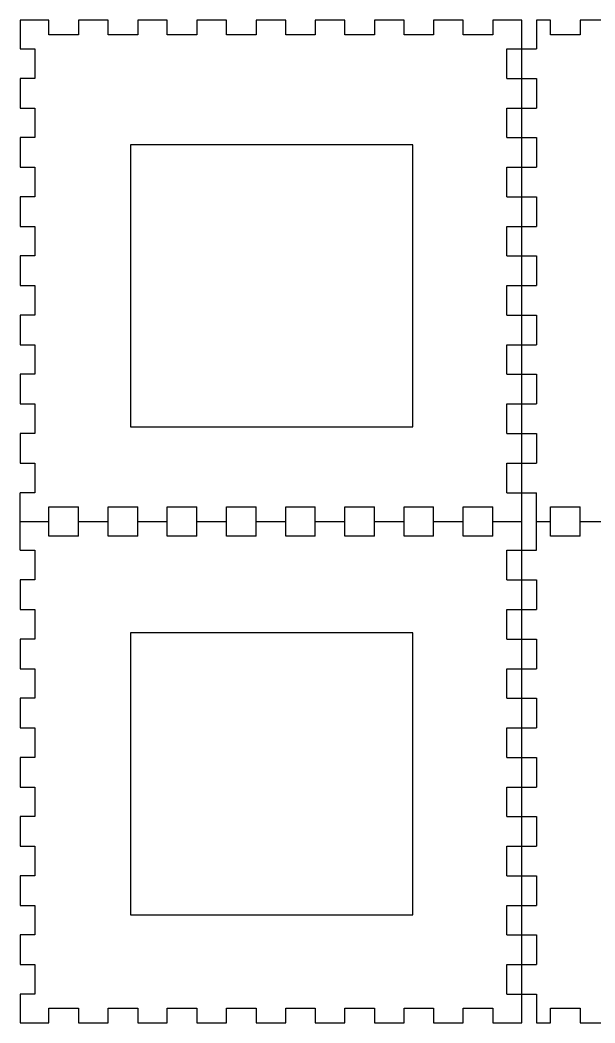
# Model space of a CAD drawing. Extents: x -152 to 152, y -102 to 102.
# Drawn here: x -152.4 to -36, y -101.6 to 101.6 of the extents above; entities that cross this region are included whole.
import ezdxf

# ---------------------------------------------------------------- set-up
doc = ezdxf.new("R2010")
doc.units = 0
for name, color, linetype in [('BACK_OUTSIDECUTPATH', 7, 'CONTINUOUS'), ('FRONT_OUTSIDECUTPATH', 7, 'CONTINUOUS'), ('LAYER_1', 7, 'CONTINUOUS'), ('LEFT_OUTSIDECUTPATH', 7, 'CONTINUOUS'), ('RIGHT_OUTSIDECUTPATH', 7, 'CONTINUOUS')]:
    doc.layers.add(name, color=color, linetype=linetype)

msp = doc.modelspace()

# ---------------------------------------------------------------- linework, layer by layer
at = {"layer": 'BACK_OUTSIDECUTPATH'}
for points in [[(-152.4, 101.6), (-152.4, 101.6), (-152.4, 95.758), (-152.4, 95.758)], [(-146.558, 101.6), (-146.558, 101.6), (-152.4, 101.6), (-152.4, 101.6)], [(-146.558, 98.6028), (-146.558, 98.6028), (-146.558, 101.6), (-146.558, 101.6)], [(-134.5692, 101.6), (-134.5692, 101.6), (-140.5636, 101.6), (-140.5636, 101.6)], [(-140.5636, 101.6), (-140.5636, 101.6), (-140.5636, 98.6028), (-140.5636, 98.6028)], [(-134.5692, 98.6028), (-134.5692, 98.6028), (-134.5692, 101.6), (-134.5692, 101.6)], [(-122.5804, 101.6), (-122.5804, 101.6), (-128.5748, 101.6), (-128.5748, 101.6)], [(-128.5748, 101.6), (-128.5748, 101.6), (-128.5748, 98.6028), (-128.5748, 98.6028)], [(-122.5804, 98.6028), (-122.5804, 98.6028), (-122.5804, 101.6), (-122.5804, 101.6)], [(-110.5916, 101.6), (-110.5916, 101.6), (-116.586, 101.6), (-116.586, 101.6)], [(-116.586, 101.6), (-116.586, 101.6), (-116.586, 98.6028), (-116.586, 98.6028)], [(-110.5916, 98.6028), (-110.5916, 98.6028), (-110.5916, 101.6), (-110.5916, 101.6)], [(-98.6028, 101.6), (-98.6028, 101.6), (-104.5972, 101.6), (-104.5972, 101.6)], [(-104.5972, 101.6), (-104.5972, 101.6), (-104.5972, 98.6028), (-104.5972, 98.6028)], [(-98.6028, 98.6028), (-98.6028, 98.6028), (-98.6028, 101.6), (-98.6028, 101.6)], [(-86.614, 101.6), (-86.614, 101.6), (-92.6084, 101.6), (-92.6084, 101.6)], [(-92.6084, 101.6), (-92.6084, 101.6), (-92.6084, 98.6028), (-92.6084, 98.6028)], [(-86.614, 98.6028), (-86.614, 98.6028), (-86.614, 101.6), (-86.614, 101.6)], [(-74.6252, 101.6), (-74.6252, 101.6), (-80.6196, 101.6), (-80.6196, 101.6)], [(-80.6196, 101.6), (-80.6196, 101.6), (-80.6196, 98.6028), (-80.6196, 98.6028)], [(-74.6252, 98.6028), (-74.6252, 98.6028), (-74.6252, 101.6), (-74.6252, 101.6)], [(-62.6364, 101.6), (-62.6364, 101.6), (-68.6308, 101.6), (-68.6308, 101.6)], [(-68.6308, 101.6), (-68.6308, 101.6), (-68.6308, 98.6028), (-68.6308, 98.6028)], [(-62.6364, 98.6028), (-62.6364, 98.6028), (-62.6364, 101.6), (-62.6364, 101.6)], [(-50.8, 101.6), (-50.8, 101.6), (-56.642, 101.6), (-56.642, 101.6)], [(-56.642, 101.6), (-56.642, 101.6), (-56.642, 98.6028), (-56.642, 98.6028)], [(-50.8, 95.758), (-50.8, 95.758), (-50.8, 101.6), (-50.8, 101.6)], [(-140.5636, 98.6028), (-140.5636, 98.6028), (-146.558, 98.6028), (-146.558, 98.6028)], [(-128.5748, 98.6028), (-128.5748, 98.6028), (-134.5692, 98.6028), (-134.5692, 98.6028)], [(-116.586, 98.6028), (-116.586, 98.6028), (-122.5804, 98.6028), (-122.5804, 98.6028)], [(-104.5972, 98.6028), (-104.5972, 98.6028), (-110.5916, 98.6028), (-110.5916, 98.6028)], [(-92.6084, 98.6028), (-92.6084, 98.6028), (-98.6028, 98.6028), (-98.6028, 98.6028)], [(-80.6196, 98.6028), (-80.6196, 98.6028), (-86.614, 98.6028), (-86.614, 98.6028)], [(-68.6308, 98.6028), (-68.6308, 98.6028), (-74.6252, 98.6028), (-74.6252, 98.6028)], [(-56.642, 98.6028), (-56.642, 98.6028), (-62.6364, 98.6028), (-62.6364, 98.6028)], [(-152.4, 95.758), (-152.4, 95.758), (-149.4028, 95.758), (-149.4028, 95.758)], [(-149.4028, 95.758), (-149.4028, 95.758), (-149.4028, 89.7636), (-149.4028, 89.7636)], [(-53.7972, 89.7636), (-53.7972, 89.7636), (-53.7972, 95.758), (-53.7972, 95.758)], [(-53.7972, 95.758), (-53.7972, 95.758), (-47.8028, 95.758), (-47.8028, 95.758)], [(-50.8, 83.7692), (-50.8, 83.7692), (-50.8, 95.758), (-50.8, 95.758)], [(-149.4028, 89.7636), (-149.4028, 89.7636), (-152.4, 89.7636), (-152.4, 89.7636)], [(-152.4, 89.7636), (-152.4, 89.7636), (-152.4, 83.7692), (-152.4, 83.7692)], [(-53.7972, 89.7636), (-53.7972, 89.7636), (-47.8028, 89.7636), (-47.8028, 89.7636)], [(-152.4, 83.7692), (-152.4, 83.7692), (-149.4028, 83.7692), (-149.4028, 83.7692)], [(-149.4028, 83.7692), (-149.4028, 83.7692), (-149.4028, 77.7748), (-149.4028, 77.7748)], [(-53.7972, 77.7748), (-53.7972, 77.7748), (-53.7972, 83.7692), (-53.7972, 83.7692)], [(-53.7972, 83.7692), (-53.7972, 83.7692), (-47.8028, 83.7692), (-47.8028, 83.7692)], [(-50.8, 71.7804), (-50.8, 71.7804), (-50.8, 83.7692), (-50.8, 83.7692)], [(-149.4028, 77.7748), (-149.4028, 77.7748), (-152.4, 77.7748), (-152.4, 77.7748)], [(-152.4, 77.7748), (-152.4, 77.7748), (-152.4, 71.7804), (-152.4, 71.7804)], [(-53.7972, 77.7748), (-53.7972, 77.7748), (-47.8028, 77.7748), (-47.8028, 77.7748)], [(-152.4, 71.7804), (-152.4, 71.7804), (-149.4028, 71.7804), (-149.4028, 71.7804)], [(-149.4028, 71.7804), (-149.4028, 71.7804), (-149.4028, 65.786), (-149.4028, 65.786)], [(-53.7972, 65.786), (-53.7972, 65.786), (-53.7972, 71.7804), (-53.7972, 71.7804)], [(-53.7972, 71.7804), (-53.7972, 71.7804), (-47.8028, 71.7804), (-47.8028, 71.7804)], [(-50.8, 59.7916), (-50.8, 59.7916), (-50.8, 71.7804), (-50.8, 71.7804)], [(-149.4028, 65.786), (-149.4028, 65.786), (-152.4, 65.786), (-152.4, 65.786)], [(-152.4, 65.786), (-152.4, 65.786), (-152.4, 59.7916), (-152.4, 59.7916)], [(-53.7972, 65.786), (-53.7972, 65.786), (-47.8028, 65.786), (-47.8028, 65.786)], [(-152.4, 59.7916), (-152.4, 59.7916), (-149.4028, 59.7916), (-149.4028, 59.7916)], [(-149.4028, 59.7916), (-149.4028, 59.7916), (-149.4028, 53.7972), (-149.4028, 53.7972)], [(-53.7972, 53.7972), (-53.7972, 53.7972), (-53.7972, 59.7916), (-53.7972, 59.7916)], [(-53.7972, 59.7916), (-53.7972, 59.7916), (-47.8028, 59.7916), (-47.8028, 59.7916)], [(-50.8, 47.8028), (-50.8, 47.8028), (-50.8, 59.7916), (-50.8, 59.7916)], [(-149.4028, 53.7972), (-149.4028, 53.7972), (-152.4, 53.7972), (-152.4, 53.7972)], [(-152.4, 53.7972), (-152.4, 53.7972), (-152.4, 47.8028), (-152.4, 47.8028)], [(-53.7972, 53.7972), (-53.7972, 53.7972), (-47.8028, 53.7972), (-47.8028, 53.7972)], [(-152.4, 47.8028), (-152.4, 47.8028), (-149.4028, 47.8028), (-149.4028, 47.8028)], [(-149.4028, 47.8028), (-149.4028, 47.8028), (-149.4028, 41.8084), (-149.4028, 41.8084)], [(-53.7972, 41.8084), (-53.7972, 41.8084), (-53.7972, 47.8028), (-53.7972, 47.8028)], [(-53.7972, 47.8028), (-53.7972, 47.8028), (-47.8028, 47.8028), (-47.8028, 47.8028)], [(-50.8, 35.814), (-50.8, 35.814), (-50.8, 47.8028), (-50.8, 47.8028)], [(-149.4028, 41.8084), (-149.4028, 41.8084), (-152.4, 41.8084), (-152.4, 41.8084)], [(-152.4, 41.8084), (-152.4, 41.8084), (-152.4, 35.814), (-152.4, 35.814)], [(-53.7972, 41.8084), (-53.7972, 41.8084), (-47.8028, 41.8084), (-47.8028, 41.8084)], [(-152.4, 35.814), (-152.4, 35.814), (-149.4028, 35.814), (-149.4028, 35.814)], [(-149.4028, 35.814), (-149.4028, 35.814), (-149.4028, 29.8196), (-149.4028, 29.8196)], [(-53.7972, 29.8196), (-53.7972, 29.8196), (-53.7972, 35.814), (-53.7972, 35.814)], [(-53.7972, 35.814), (-53.7972, 35.814), (-47.8028, 35.814), (-47.8028, 35.814)], [(-50.8, 23.8252), (-50.8, 23.8252), (-50.8, 35.814), (-50.8, 35.814)], [(-149.4028, 29.8196), (-149.4028, 29.8196), (-152.4, 29.8196), (-152.4, 29.8196)], [(-152.4, 29.8196), (-152.4, 29.8196), (-152.4, 23.8252), (-152.4, 23.8252)], [(-53.7972, 29.8196), (-53.7972, 29.8196), (-47.8028, 29.8196), (-47.8028, 29.8196)], [(-152.4, 23.8252), (-152.4, 23.8252), (-149.4028, 23.8252), (-149.4028, 23.8252)], [(-149.4028, 23.8252), (-149.4028, 23.8252), (-149.4028, 17.8308), (-149.4028, 17.8308)], [(-53.7972, 17.8308), (-53.7972, 17.8308), (-53.7972, 23.8252), (-53.7972, 23.8252)], [(-53.7972, 23.8252), (-53.7972, 23.8252), (-47.8028, 23.8252), (-47.8028, 23.8252)], [(-50.8, 11.8364), (-50.8, 11.8364), (-50.8, 23.8252), (-50.8, 23.8252)], [(-149.4028, 17.8308), (-149.4028, 17.8308), (-152.4, 17.8308), (-152.4, 17.8308)], [(-152.4, 17.8308), (-152.4, 17.8308), (-152.4, 11.8364), (-152.4, 11.8364)], [(-53.7972, 17.8308), (-53.7972, 17.8308), (-47.8028, 17.8308), (-47.8028, 17.8308)], [(-152.4, 11.8364), (-152.4, 11.8364), (-149.4028, 11.8364), (-149.4028, 11.8364)], [(-149.4028, 11.8364), (-149.4028, 11.8364), (-149.4028, 5.842), (-149.4028, 5.842)], [(-53.7972, 5.842), (-53.7972, 5.842), (-53.7972, 11.8364), (-53.7972, 11.8364)], [(-53.7972, 11.8364), (-53.7972, 11.8364), (-47.8028, 11.8364), (-47.8028, 11.8364)], [(-149.4028, 5.842), (-149.4028, 5.842), (-152.4, 5.842), (-152.4, 5.842)], [(-53.7972, 5.842), (-53.7972, 5.842), (-47.8028, 5.842), (-47.8028, 5.842)], [(-146.558, 2.9972), (-146.558, 2.9972), (-140.5636, 2.9972), (-140.5636, 2.9972)], [(-134.5692, 2.9972), (-134.5692, 2.9972), (-128.5748, 2.9972), (-128.5748, 2.9972)], [(-122.5804, 2.9972), (-122.5804, 2.9972), (-116.586, 2.9972), (-116.586, 2.9972)], [(-110.5916, 2.9972), (-110.5916, 2.9972), (-104.5972, 2.9972), (-104.5972, 2.9972)], [(-98.6028, 2.9972), (-98.6028, 2.9972), (-92.6084, 2.9972), (-92.6084, 2.9972)], [(-86.614, 2.9972), (-86.614, 2.9972), (-80.6196, 2.9972), (-80.6196, 2.9972)], [(-74.6252, 2.9972), (-74.6252, 2.9972), (-68.6308, 2.9972), (-68.6308, 2.9972)], [(-62.6364, 2.9972), (-62.6364, 2.9972), (-56.642, 2.9972), (-56.642, 2.9972)]]:
    msp.add_open_spline(points, degree=3, dxfattribs=at)
at = {"layer": 'FRONT_OUTSIDECUTPATH'}
for points in [[(-50.8, -5.842), (-50.8, -5.842), (-50.8, 11.8364), (-50.8, 11.8364)], [(-152.4, -5.842), (-152.4, -5.842), (-152.4, 5.842), (-152.4, 5.842)], [(-146.558, -2.9972), (-146.558, -2.9972), (-146.558, 2.9972), (-146.558, 2.9972)], [(-140.5636, -2.9972), (-140.5636, -2.9972), (-140.5636, 2.9972), (-140.5636, 2.9972)], [(-134.5692, -2.9972), (-134.5692, -2.9972), (-134.5692, 2.9972), (-134.5692, 2.9972)], [(-128.5748, -2.9972), (-128.5748, -2.9972), (-128.5748, 2.9972), (-128.5748, 2.9972)], [(-122.5804, -2.9972), (-122.5804, -2.9972), (-122.5804, 2.9972), (-122.5804, 2.9972)], [(-116.586, -2.9972), (-116.586, -2.9972), (-116.586, 2.9972), (-116.586, 2.9972)], [(-110.5916, -2.9972), (-110.5916, -2.9972), (-110.5916, 2.9972), (-110.5916, 2.9972)], [(-104.5972, -2.9972), (-104.5972, -2.9972), (-104.5972, 2.9972), (-104.5972, 2.9972)], [(-98.6028, -2.9972), (-98.6028, -2.9972), (-98.6028, 2.9972), (-98.6028, 2.9972)], [(-92.6084, -2.9972), (-92.6084, -2.9972), (-92.6084, 2.9972), (-92.6084, 2.9972)], [(-86.614, -2.9972), (-86.614, -2.9972), (-86.614, 2.9972), (-86.614, 2.9972)], [(-80.6196, -2.9972), (-80.6196, -2.9972), (-80.6196, 2.9972), (-80.6196, 2.9972)], [(-74.6252, -2.9972), (-74.6252, -2.9972), (-74.6252, 2.9972), (-74.6252, 2.9972)], [(-68.6308, -2.9972), (-68.6308, -2.9972), (-68.6308, 2.9972), (-68.6308, 2.9972)], [(-62.6364, -2.9972), (-62.6364, -2.9972), (-62.6364, 2.9972), (-62.6364, 2.9972)], [(-56.642, -2.9972), (-56.642, -2.9972), (-56.642, 2.9972), (-56.642, 2.9972)], [(-152.4, 0), (-152.4, 0), (-146.558, 0), (-146.558, 0)], [(-140.5636, 0), (-140.5636, 0), (-134.5692, 0), (-134.5692, 0)], [(-128.5748, 0), (-128.5748, 0), (-122.5804, 0), (-122.5804, 0)], [(-116.586, 0), (-116.586, 0), (-110.5916, 0), (-110.5916, 0)], [(-104.5972, 0), (-104.5972, 0), (-98.6028, 0), (-98.6028, 0)], [(-92.6084, 0), (-92.6084, 0), (-86.614, 0), (-86.614, 0)], [(-80.6196, 0), (-80.6196, 0), (-74.6252, 0), (-74.6252, 0)], [(-68.6308, 0), (-68.6308, 0), (-62.6364, 0), (-62.6364, 0)], [(-56.642, 0), (-56.642, 0), (-50.8, 0), (-50.8, 0)], [(-140.5636, -2.9972), (-140.5636, -2.9972), (-146.558, -2.9972), (-146.558, -2.9972)], [(-128.5748, -2.9972), (-128.5748, -2.9972), (-134.5692, -2.9972), (-134.5692, -2.9972)], [(-116.586, -2.9972), (-116.586, -2.9972), (-122.5804, -2.9972), (-122.5804, -2.9972)], [(-104.5972, -2.9972), (-104.5972, -2.9972), (-110.5916, -2.9972), (-110.5916, -2.9972)], [(-92.6084, -2.9972), (-92.6084, -2.9972), (-98.6028, -2.9972), (-98.6028, -2.9972)], [(-80.6196, -2.9972), (-80.6196, -2.9972), (-86.614, -2.9972), (-86.614, -2.9972)], [(-68.6308, -2.9972), (-68.6308, -2.9972), (-74.6252, -2.9972), (-74.6252, -2.9972)], [(-56.642, -2.9972), (-56.642, -2.9972), (-62.6364, -2.9972), (-62.6364, -2.9972)], [(-152.4, -5.842), (-152.4, -5.842), (-149.4028, -5.842), (-149.4028, -5.842)], [(-149.4028, -5.842), (-149.4028, -5.842), (-149.4028, -11.8364), (-149.4028, -11.8364)], [(-53.7972, -11.8364), (-53.7972, -11.8364), (-53.7972, -5.842), (-53.7972, -5.842)], [(-53.7972, -5.842), (-53.7972, -5.842), (-47.8028, -5.842), (-47.8028, -5.842)], [(-50.8, -17.8308), (-50.8, -17.8308), (-50.8, -5.842), (-50.8, -5.842)], [(-149.4028, -11.8364), (-149.4028, -11.8364), (-152.4, -11.8364), (-152.4, -11.8364)], [(-152.4, -11.8364), (-152.4, -11.8364), (-152.4, -17.8308), (-152.4, -17.8308)], [(-53.7972, -11.8364), (-53.7972, -11.8364), (-47.8028, -11.8364), (-47.8028, -11.8364)], [(-152.4, -17.8308), (-152.4, -17.8308), (-149.4028, -17.8308), (-149.4028, -17.8308)], [(-149.4028, -17.8308), (-149.4028, -17.8308), (-149.4028, -23.8252), (-149.4028, -23.8252)], [(-53.7972, -23.8252), (-53.7972, -23.8252), (-53.7972, -17.8308), (-53.7972, -17.8308)], [(-53.7972, -17.8308), (-53.7972, -17.8308), (-47.8028, -17.8308), (-47.8028, -17.8308)], [(-50.8, -29.8196), (-50.8, -29.8196), (-50.8, -17.8308), (-50.8, -17.8308)], [(-149.4028, -23.8252), (-149.4028, -23.8252), (-152.4, -23.8252), (-152.4, -23.8252)], [(-152.4, -23.8252), (-152.4, -23.8252), (-152.4, -29.8196), (-152.4, -29.8196)], [(-53.7972, -23.8252), (-53.7972, -23.8252), (-47.8028, -23.8252), (-47.8028, -23.8252)], [(-152.4, -29.8196), (-152.4, -29.8196), (-149.4028, -29.8196), (-149.4028, -29.8196)], [(-149.4028, -29.8196), (-149.4028, -29.8196), (-149.4028, -35.814), (-149.4028, -35.814)], [(-53.7972, -35.814), (-53.7972, -35.814), (-53.7972, -29.8196), (-53.7972, -29.8196)], [(-53.7972, -29.8196), (-53.7972, -29.8196), (-47.8028, -29.8196), (-47.8028, -29.8196)], [(-50.8, -41.8084), (-50.8, -41.8084), (-50.8, -29.8196), (-50.8, -29.8196)], [(-149.4028, -35.814), (-149.4028, -35.814), (-152.4, -35.814), (-152.4, -35.814)], [(-152.4, -35.814), (-152.4, -35.814), (-152.4, -41.8084), (-152.4, -41.8084)], [(-53.7972, -35.814), (-53.7972, -35.814), (-47.8028, -35.814), (-47.8028, -35.814)], [(-152.4, -41.8084), (-152.4, -41.8084), (-149.4028, -41.8084), (-149.4028, -41.8084)], [(-149.4028, -41.8084), (-149.4028, -41.8084), (-149.4028, -47.8028), (-149.4028, -47.8028)], [(-53.7972, -47.8028), (-53.7972, -47.8028), (-53.7972, -41.8084), (-53.7972, -41.8084)], [(-53.7972, -41.8084), (-53.7972, -41.8084), (-47.8028, -41.8084), (-47.8028, -41.8084)], [(-50.8, -53.7972), (-50.8, -53.7972), (-50.8, -41.8084), (-50.8, -41.8084)], [(-149.4028, -47.8028), (-149.4028, -47.8028), (-152.4, -47.8028), (-152.4, -47.8028)], [(-152.4, -47.8028), (-152.4, -47.8028), (-152.4, -53.7972), (-152.4, -53.7972)], [(-53.7972, -47.8028), (-53.7972, -47.8028), (-47.8028, -47.8028), (-47.8028, -47.8028)], [(-152.4, -53.7972), (-152.4, -53.7972), (-149.4028, -53.7972), (-149.4028, -53.7972)], [(-149.4028, -53.7972), (-149.4028, -53.7972), (-149.4028, -59.7916), (-149.4028, -59.7916)], [(-53.7972, -59.7916), (-53.7972, -59.7916), (-53.7972, -53.7972), (-53.7972, -53.7972)], [(-53.7972, -53.7972), (-53.7972, -53.7972), (-47.8028, -53.7972), (-47.8028, -53.7972)], [(-50.8, -65.786), (-50.8, -65.786), (-50.8, -53.7972), (-50.8, -53.7972)], [(-149.4028, -59.7916), (-149.4028, -59.7916), (-152.4, -59.7916), (-152.4, -59.7916)], [(-152.4, -59.7916), (-152.4, -59.7916), (-152.4, -65.786), (-152.4, -65.786)], [(-53.7972, -59.7916), (-53.7972, -59.7916), (-47.8028, -59.7916), (-47.8028, -59.7916)], [(-152.4, -65.786), (-152.4, -65.786), (-149.4028, -65.786), (-149.4028, -65.786)], [(-149.4028, -65.786), (-149.4028, -65.786), (-149.4028, -71.7804), (-149.4028, -71.7804)], [(-53.7972, -71.7804), (-53.7972, -71.7804), (-53.7972, -65.786), (-53.7972, -65.786)], [(-53.7972, -65.786), (-53.7972, -65.786), (-47.8028, -65.786), (-47.8028, -65.786)], [(-50.8, -77.7748), (-50.8, -77.7748), (-50.8, -65.786), (-50.8, -65.786)], [(-149.4028, -71.7804), (-149.4028, -71.7804), (-152.4, -71.7804), (-152.4, -71.7804)], [(-152.4, -71.7804), (-152.4, -71.7804), (-152.4, -77.7748), (-152.4, -77.7748)], [(-53.7972, -71.7804), (-53.7972, -71.7804), (-47.8028, -71.7804), (-47.8028, -71.7804)], [(-152.4, -77.7748), (-152.4, -77.7748), (-149.4028, -77.7748), (-149.4028, -77.7748)], [(-149.4028, -77.7748), (-149.4028, -77.7748), (-149.4028, -83.7692), (-149.4028, -83.7692)], [(-53.7972, -83.7692), (-53.7972, -83.7692), (-53.7972, -77.7748), (-53.7972, -77.7748)], [(-53.7972, -77.7748), (-53.7972, -77.7748), (-47.8028, -77.7748), (-47.8028, -77.7748)], [(-50.8, -89.7636), (-50.8, -89.7636), (-50.8, -77.7748), (-50.8, -77.7748)], [(-149.4028, -83.7692), (-149.4028, -83.7692), (-152.4, -83.7692), (-152.4, -83.7692)], [(-152.4, -83.7692), (-152.4, -83.7692), (-152.4, -89.7636), (-152.4, -89.7636)], [(-53.7972, -83.7692), (-53.7972, -83.7692), (-47.8028, -83.7692), (-47.8028, -83.7692)], [(-152.4, -89.7636), (-152.4, -89.7636), (-149.4028, -89.7636), (-149.4028, -89.7636)], [(-149.4028, -89.7636), (-149.4028, -89.7636), (-149.4028, -95.758), (-149.4028, -95.758)], [(-53.7972, -95.758), (-53.7972, -95.758), (-53.7972, -89.7636), (-53.7972, -89.7636)], [(-53.7972, -89.7636), (-53.7972, -89.7636), (-47.8028, -89.7636), (-47.8028, -89.7636)], [(-50.8, -101.6), (-50.8, -101.6), (-50.8, -89.7636), (-50.8, -89.7636)], [(-149.4028, -95.758), (-149.4028, -95.758), (-152.4, -95.758), (-152.4, -95.758)], [(-152.4, -95.758), (-152.4, -95.758), (-152.4, -101.6), (-152.4, -101.6)], [(-53.7972, -95.758), (-53.7972, -95.758), (-47.8028, -95.758), (-47.8028, -95.758)], [(-146.558, -101.6), (-146.558, -101.6), (-146.558, -98.6028), (-146.558, -98.6028)], [(-146.558, -98.6028), (-146.558, -98.6028), (-140.5636, -98.6028), (-140.5636, -98.6028)], [(-140.5636, -98.6028), (-140.5636, -98.6028), (-140.5636, -101.6), (-140.5636, -101.6)], [(-134.5692, -101.6), (-134.5692, -101.6), (-134.5692, -98.6028), (-134.5692, -98.6028)], [(-134.5692, -98.6028), (-134.5692, -98.6028), (-128.5748, -98.6028), (-128.5748, -98.6028)], [(-128.5748, -98.6028), (-128.5748, -98.6028), (-128.5748, -101.6), (-128.5748, -101.6)], [(-122.5804, -101.6), (-122.5804, -101.6), (-122.5804, -98.6028), (-122.5804, -98.6028)], [(-122.5804, -98.6028), (-122.5804, -98.6028), (-116.586, -98.6028), (-116.586, -98.6028)], [(-116.586, -98.6028), (-116.586, -98.6028), (-116.586, -101.6), (-116.586, -101.6)], [(-110.5916, -101.6), (-110.5916, -101.6), (-110.5916, -98.6028), (-110.5916, -98.6028)], [(-110.5916, -98.6028), (-110.5916, -98.6028), (-104.5972, -98.6028), (-104.5972, -98.6028)], [(-104.5972, -98.6028), (-104.5972, -98.6028), (-104.5972, -101.6), (-104.5972, -101.6)], [(-98.6028, -101.6), (-98.6028, -101.6), (-98.6028, -98.6028), (-98.6028, -98.6028)], [(-98.6028, -98.6028), (-98.6028, -98.6028), (-92.6084, -98.6028), (-92.6084, -98.6028)], [(-92.6084, -98.6028), (-92.6084, -98.6028), (-92.6084, -101.6), (-92.6084, -101.6)], [(-86.614, -101.6), (-86.614, -101.6), (-86.614, -98.6028), (-86.614, -98.6028)], [(-86.614, -98.6028), (-86.614, -98.6028), (-80.6196, -98.6028), (-80.6196, -98.6028)], [(-80.6196, -98.6028), (-80.6196, -98.6028), (-80.6196, -101.6), (-80.6196, -101.6)], [(-74.6252, -101.6), (-74.6252, -101.6), (-74.6252, -98.6028), (-74.6252, -98.6028)], [(-74.6252, -98.6028), (-74.6252, -98.6028), (-68.6308, -98.6028), (-68.6308, -98.6028)], [(-68.6308, -98.6028), (-68.6308, -98.6028), (-68.6308, -101.6), (-68.6308, -101.6)], [(-62.6364, -101.6), (-62.6364, -101.6), (-62.6364, -98.6028), (-62.6364, -98.6028)], [(-62.6364, -98.6028), (-62.6364, -98.6028), (-56.642, -98.6028), (-56.642, -98.6028)], [(-56.642, -98.6028), (-56.642, -98.6028), (-56.642, -101.6), (-56.642, -101.6)], [(-152.4, -101.6), (-152.4, -101.6), (-146.558, -101.6), (-146.558, -101.6)], [(-140.5636, -101.6), (-140.5636, -101.6), (-134.5692, -101.6), (-134.5692, -101.6)], [(-128.5748, -101.6), (-128.5748, -101.6), (-122.5804, -101.6), (-122.5804, -101.6)], [(-116.586, -101.6), (-116.586, -101.6), (-110.5916, -101.6), (-110.5916, -101.6)], [(-104.5972, -101.6), (-104.5972, -101.6), (-98.6028, -101.6), (-98.6028, -101.6)], [(-92.6084, -101.6), (-92.6084, -101.6), (-86.614, -101.6), (-86.614, -101.6)], [(-80.6196, -101.6), (-80.6196, -101.6), (-74.6252, -101.6), (-74.6252, -101.6)], [(-68.6308, -101.6), (-68.6308, -101.6), (-62.6364, -101.6), (-62.6364, -101.6)], [(-56.642, -101.6), (-56.642, -101.6), (-50.8, -101.6), (-50.8, -101.6)]]:
    msp.add_open_spline(points, degree=3, dxfattribs=at)
at = {"layer": 'LAYER_1', "color": 250}
for points in [[(-130.0256, 19.1511), (-72.8756, 19.1511), (-72.8756, 76.3011), (-130.0256, 76.3011), (-130.0256, 19.1511)], [(-130.0256, -79.7181), (-72.8756, -79.7181), (-72.8756, -22.5681), (-130.0256, -22.5681), (-130.0256, -79.7181)]]:
    msp.add_lwpolyline(points, close=True, dxfattribs=at)
at = {"layer": 'LEFT_OUTSIDECUTPATH'}
for points in [[(-47.8028, -5.842), (-47.8028, -5.842), (-47.8028, 5.842), (-47.8028, 5.842)], [(-44.958, -2.9972), (-44.958, -2.9972), (-44.958, 2.9972), (-44.958, 2.9972)], [(-38.9636, -2.9972), (-38.9636, -2.9972), (-38.9636, 2.9972), (-38.9636, 2.9972)], [(-47.8028, 0), (-47.8028, 0), (-44.958, 0), (-44.958, 0)], [(-38.9636, 0), (-38.9636, 0), (-32.9692, 0), (-32.9692, 0)], [(-38.9636, -2.9972), (-38.9636, -2.9972), (-44.958, -2.9972), (-44.958, -2.9972)], [(-47.8028, -11.8364), (-47.8028, -11.8364), (-47.8028, -17.8308), (-47.8028, -17.8308)], [(-47.8028, -23.8252), (-47.8028, -23.8252), (-47.8028, -29.8196), (-47.8028, -29.8196)], [(-47.8028, -35.814), (-47.8028, -35.814), (-47.8028, -41.8084), (-47.8028, -41.8084)], [(-47.8028, -47.8028), (-47.8028, -47.8028), (-47.8028, -53.7972), (-47.8028, -53.7972)], [(-47.8028, -59.7916), (-47.8028, -59.7916), (-47.8028, -65.786), (-47.8028, -65.786)], [(-47.8028, -71.7804), (-47.8028, -71.7804), (-47.8028, -77.7748), (-47.8028, -77.7748)], [(-47.8028, -83.7692), (-47.8028, -83.7692), (-47.8028, -89.7636), (-47.8028, -89.7636)], [(-47.8028, -95.758), (-47.8028, -95.758), (-47.8028, -101.6), (-47.8028, -101.6)], [(-44.958, -101.6), (-44.958, -101.6), (-44.958, -98.6028), (-44.958, -98.6028)], [(-44.958, -98.6028), (-44.958, -98.6028), (-38.9636, -98.6028), (-38.9636, -98.6028)], [(-38.9636, -98.6028), (-38.9636, -98.6028), (-38.9636, -101.6), (-38.9636, -101.6)], [(-47.8028, -101.6), (-47.8028, -101.6), (-44.958, -101.6), (-44.958, -101.6)], [(-38.9636, -101.6), (-38.9636, -101.6), (-32.9692, -101.6), (-32.9692, -101.6)]]:
    msp.add_open_spline(points, degree=3, dxfattribs=at)
at = {"layer": 'RIGHT_OUTSIDECUTPATH'}
for points in [[(-47.8028, 101.6), (-47.8028, 101.6), (-47.8028, 95.758), (-47.8028, 95.758)], [(-44.958, 101.6), (-44.958, 101.6), (-47.8028, 101.6), (-47.8028, 101.6)], [(-44.958, 98.6028), (-44.958, 98.6028), (-44.958, 101.6), (-44.958, 101.6)], [(-32.9692, 101.6), (-32.9692, 101.6), (-38.9636, 101.6), (-38.9636, 101.6)], [(-38.9636, 101.6), (-38.9636, 101.6), (-38.9636, 98.6028), (-38.9636, 98.6028)], [(-38.9636, 98.6028), (-38.9636, 98.6028), (-44.958, 98.6028), (-44.958, 98.6028)], [(-47.8028, 89.7636), (-47.8028, 89.7636), (-47.8028, 83.7692), (-47.8028, 83.7692)], [(-47.8028, 77.7748), (-47.8028, 77.7748), (-47.8028, 71.7804), (-47.8028, 71.7804)], [(-47.8028, 65.786), (-47.8028, 65.786), (-47.8028, 59.7916), (-47.8028, 59.7916)], [(-47.8028, 53.7972), (-47.8028, 53.7972), (-47.8028, 47.8028), (-47.8028, 47.8028)], [(-47.8028, 41.8084), (-47.8028, 41.8084), (-47.8028, 35.814), (-47.8028, 35.814)], [(-47.8028, 29.8196), (-47.8028, 29.8196), (-47.8028, 23.8252), (-47.8028, 23.8252)], [(-47.8028, 17.8308), (-47.8028, 17.8308), (-47.8028, 11.8364), (-47.8028, 11.8364)], [(-44.958, 2.9972), (-44.958, 2.9972), (-38.9636, 2.9972), (-38.9636, 2.9972)]]:
    msp.add_open_spline(points, degree=3, dxfattribs=at)

doc.saveas('drawing.dxf')
